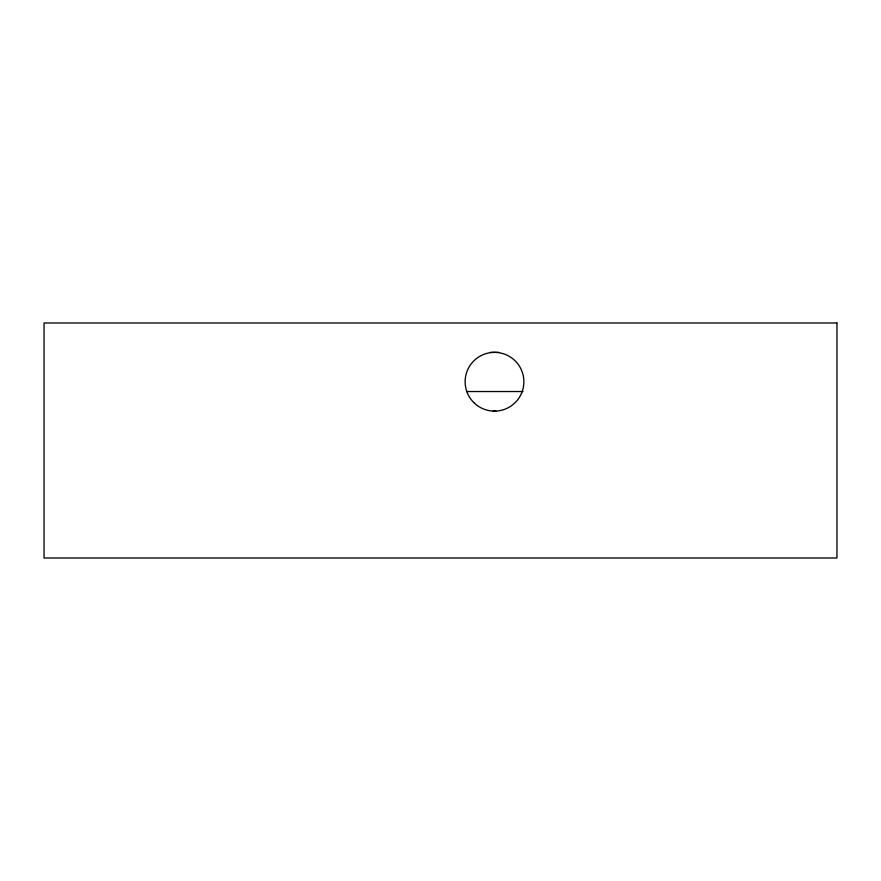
<?xml version="1.0" encoding="UTF-8"?>
<svg xmlns="http://www.w3.org/2000/svg" width="881" height="881" viewBox="0 0 881 881"><rect width="100%" height="100%" fill="white"/><g stroke="black" fill="none" stroke-linecap="round" stroke-linejoin="round"><path stroke-width="1.32" d="M490.376 352.367L498.624 352.367M466.556 391.538L522.984 391.538M493.129 411.119L495.882 411.119M836.95 322.986L44.05 322.986L44.05 558.014L836.95 558.014L836.95 322.986M473.736 402.518A29.381 29.381 0 0 0 522.885 389.347A29.381 29.381 0 0 0 486.896 353.369A29.381 29.381 0 0 0 473.736 402.518"/></g></svg>
